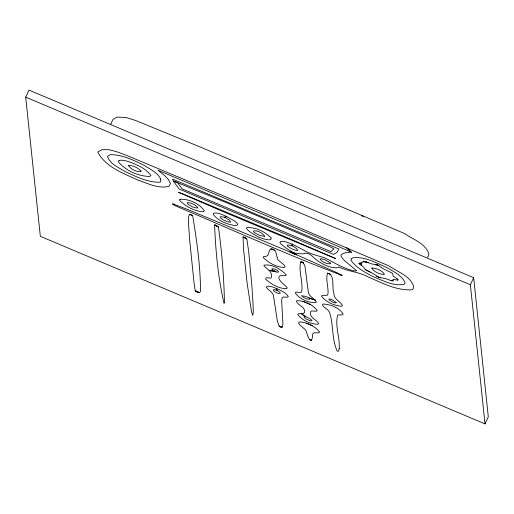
<?xml version="1.0" encoding="UTF-8"?>
<svg xmlns="http://www.w3.org/2000/svg" width="514" height="514" viewBox="0 0 514 514"><rect width="100%" height="100%" fill="white"/><g stroke="black" fill="none" stroke-linecap="round" stroke-linejoin="round"><path stroke-width="0.77" d="M216.735 225.64L214.614 225.093C215.604 251.179 218.174 277.791 224.001 303.292L224.451 302.669C223.976 277.399 221.913 252.117 218.431 227.092L215.494 224.888L214.614 225.093L218.431 227.092M291.817 245.557L292.048 244.034L284.435 241.445L280.451 241.496L279.957 242.904C284.216 247.118 289.414 250.678 294.811 253.184L302.74 253.903L304.384 253.633L304.468 253.209C310.726 252.451 314.17 259.075 319.014 261.774C324.739 265.256 331.575 268.642 338.418 267.569L338.745 266.972C348.004 271.437 358.631 271.874 367.696 276.68C381.748 282.867 396.403 290.731 412.202 289.787L413.243 288.688L413.635 286.266C410.069 275.819 397.624 271.951 389.233 266.034L278.864 219.086L126.701 155.44L116.652 151.701L108.846 149.683L101.894 149.677L97.769 152.06C105.505 167.037 123.109 173.115 137.514 179.932C147.46 183.254 158.286 189.036 168.958 186.331L170.468 183.575L168.354 179.373L164.608 175.557L157.997 170.262L310.591 234.32L351.48 252.226C347.92 252.361 343.603 252.323 340.968 255.072L340.923 255.908L342.016 257.675L344.515 260.656L356.504 270.608L356.157 270.962L353.561 270.794L350.252 269.901A23.316 5.802 25 0 1 334.453 262.93L324.514 257.732L313.887 254.636L307.982 252.38L292.048 244.034L292.762 245.955L296.366 248.403L297.869 250.421L295.794 250.318L291.779 248.86L287.647 246.264L287.159 245.287L288.026 244.96L292.762 245.955M225.678 217.66L225.909 216.176C222.029 214.711 217.91 212.173 213.625 213.233L213.085 214.197C218.296 221.264 228.01 224.824 236.562 225.678L237.828 224.245L234.654 221.02L225.909 216.176L224.734 217.261L220.936 216.664L220.069 216.992L220.557 217.968L222.382 219.349A7.19 1.786 25 0 0 228.711 222.022L230.78 222.125L229.283 220.101L224.734 217.261M276.281 289.999L276.776 288.592L272.484 286.934L268.668 286.131L267.145 286.375L266.323 287.108C268.565 290.693 273.808 292.305 273.711 297.355L277.367 321.102L279.038 325.966L281.505 327.437L282.584 326.653L282.893 323.473L281.672 300.87L282.122 297.779L283.587 297.015L287.345 297.246L288.303 296.572C285.925 292.357 280.837 290.718 276.776 288.592L277.226 290.397L280.021 292.505L280.239 293.365C277.721 294.014 275.17 292.1 273.377 290.506L273.3 289.825L274.964 289.716L277.226 290.397M25.7 97.159L28.99 90.098L473.664 277.676L488.3 416.841L485.01 423.902L40.336 236.324L25.7 97.159L470.374 284.737L485.01 423.902M110.594 124.561L112.951 119.492L117.083 117.108L126.001 117.443L136.12 120.668L199.901 146.882L404.422 233.465C412.813 239.383 425.258 243.25 428.824 253.698L428.432 256.12L427.391 257.218M327.546 273.12C325.407 279.809 328.716 287.185 327.951 294.143L326.93 295.409L322.406 295.274L321.462 296.07C325.902 302.161 334.787 306.016 342.099 306.241L342.228 304.982C339.574 300.78 333.502 299.142 333.894 293.102C331.504 287.712 335.462 274.868 327.546 273.12L330.508 274.367M470.374 284.737L473.664 277.676M311.182 340.3L312.268 338.366L312.634 334.511L313.277 333.278L314.375 332.744L318.764 332.86L319.579 332.005C314.953 325.927 306.986 322.4 299.463 321.905L298.531 322.818L299.489 324.61L305.727 330.059L307.957 336.548L309.563 339.619L311.182 340.3L309.563 339.619M189.685 214.505L188.908 215.674L188.42 218.36L188.522 223.031L189.582 239.241L194.125 283.638L195.256 290.744L196.798 291.933L199.58 292.646L200.492 291.522C200.518 266.175 196.772 240.636 192.634 215.591L190.848 214.531L189.685 214.505L192.634 215.591M300.748 261.928C298.184 271.508 303.459 282.154 301.589 291.926L300.105 292.537L296.07 292.106L295.274 293.076C299.893 299.077 308.027 302.791 315.596 302.688L316.399 301.795C314.093 297.882 308.188 296.501 308.201 291.13L304.892 265.834L302.997 262.455L300.748 261.928L303.716 263.181L301.377 261.774L302.997 262.455M366.675 262.063L363.154 261.62L362.736 262.564L358.701 263.367L363.732 267.145L365.274 269.567L373.029 273.493L378.433 277.162L385.539 278.62L391.559 280.772L393.608 279.436L397.669 280.111L398.279 279.789L393.114 275.954L392.754 273.801L392.034 273.03L383.078 268.674L377.79 264.941L372.162 264.029L363.739 261.054L363 261.363L368.422 262.763M270.936 248.93L269.754 249.971L267.871 255.31L265.931 256.454L263.753 256.576L263.155 256.981L263.354 257.642C268.918 263.033 276.564 267.402 284.46 267.396L285.148 266.567L284.081 264.999L277.862 259.756L275.53 251.025L272.619 249.02L270.936 248.93L274.521 250.022M342.08 275.433C285.739 254.147 230.375 228.929 174.715 205.568L172.46 203.73L187.34 209.352L295.569 254.314L337.435 272.895L342.099 275.632L341.444 275.51L341.103 274.714L339.311 274.804M301.165 313.643L298.595 313.675L297.645 314.433C302.168 320.434 310.507 324.083 317.993 324.283L318.539 323.357C316.226 319.239 308.22 317.26 310.835 311.278L311.953 310.944L316.367 311.266L317.189 310.495C312.743 304.429 304.301 300.664 296.841 300.677L296.398 301.339C298.081 305.766 305.676 306.729 304.526 312.512L302.984 313.752L301.165 313.643C304.217 316.74 308.901 317.222 311.908 320.254L311.837 320.839L310.289 320.807L305.836 318.847L304.115 317.196L304.057 316.592L305.881 316.823L301.692 313.746M172.64 204.186L174.58 204.315M243.816 237.147L243.032 237.044L243.527 249.046L247.099 283.008L251.532 311.747L252.689 315.397L253.293 312.525L253.055 304.179L251.847 285.36L248.699 251.731L246.842 238.959L245.152 237.59L243.816 237.147L246.547 238.605L243.032 237.044L246.842 238.959M275.221 271.36L269.066 270.345L264.967 266.882L263.952 265.757L264.016 265.166C272.279 263.913 280.426 269.073 286.131 274.688L286.189 275.253C284.133 276.455 281.659 274.829 279.577 276.05A30.615 7.614 25 0 0 282.681 283.484L287.075 287.384L286.825 288.624C279.211 288.945 271.186 284.139 265.622 279.218L265.892 278.1L266.503 277.778L270.788 278.119L271.244 277.624C272.06 274.996 271.007 272.189 269.066 270.345L277.766 272.279L278.504 271.977L278.459 271.533C276.911 269.625 274.135 268.674 271.726 268.732L272.761 269.972L275.902 271.688M279.757 326.698L282.135 327.277L279.038 325.966M375.451 264.729L378.754 265.545L376.871 264.749M391.559 280.772L393.377 280.92L393.159 280.059M309.479 298.416L315.32 300.105L305.271 296.327L301.474 295.73L304.262 297.799L306.961 298.93L309.19 299.334L309.672 298.994L309.055 298.081M177.561 182.444L173.436 181.204L172.576 179.11L338.912 249.007L336.843 252.56L333.425 254.359L179.155 189.011L173.436 181.204L177.587 182.688L182.097 188.869L330.952 251.661L334.01 248.904L329.23 246.27L225.607 202.33L177.587 182.688M370.183 272.137L365.274 269.567M376.524 276.166L380.431 277.811M214.614 225.093L217.987 226.558M296.668 254.97L289.922 252.008L295.569 254.314L290.834 252.123L294.811 253.184L295.01 253.845L291.04 251.629M302.971 301.416L310.392 304.661M306.158 323.107L312.229 325.786M199.58 292.646L195.256 290.744L198.661 292.485L195.551 291.097M363 216.221L361.952 215.237L362.987 216.304M351.48 252.226L346.77 247.806L350.375 251.526M360.719 262.943L361.631 265.487L361.239 263.007M359.19 263.072L359.421 264.055M397.54 278.903L397.669 280.111M160.734 179.161L160.709 181.352L160.027 182.219C147.402 182.528 135.535 176.424 124.369 171.181C118.278 167.153 109.867 164.017 107.497 156.436L110.266 154.637C122.383 154.598 133.698 160.297 144.363 165.476C150.216 169.357 157.625 172.486 160.734 179.161M271.077 238.04L271.051 239.036L270.216 239.685L268.565 239.871L263.174 238.792L258.613 237.063A19.905 4.947 25 0 1 247.844 230.092L246.527 228.653L246.463 228.004L247.183 227.503C255.766 227.336 265.275 231.602 271.077 238.04M330.341 263.007L330.303 263.836C326.538 263.958 322.22 262.185 320.023 259.114L320.755 258.728L324.43 259.39L330.341 263.007M140.945 170.931L140.9 171.721C136.255 172.004 131.224 169.318 128.423 165.688L128.641 165.315C133.107 165.534 137.797 167.712 140.945 170.931M351.165 258.992L351.062 260.489C356.498 267.897 365.12 272.401 373.1 276.648C382.84 280.535 393.416 286.394 404.165 284.358L405.167 282.848C402.115 275.639 394.219 272.041 387.909 268.135C376.961 263.316 365.48 256.377 353.086 257.72L351.165 258.992M339.208 348.498L338.707 351.101L337.165 351.146C331.652 338.964 333.644 324.662 329.448 312.043C327.855 308.94 323.923 308.059 322.394 304.905L323.075 304.031C330.444 304.32 339.06 307.629 343.172 313.977L342.363 314.87L337.737 314.96C334.665 325.465 340.03 337.467 339.208 348.498M371.93 267.942L371.84 268.327C374.346 272.124 379.486 274.168 383.952 274.515L384.421 274.097C381.799 270.236 376.46 268.263 371.93 267.942M118.895 160.741L118.509 162.006C125.904 170.738 138.15 176.199 149.645 176.488L150.968 175.621C145.783 168.181 136.621 164.57 128.371 161.544A17.977 4.472 25 0 0 118.895 160.741M179.971 199.265L179.572 200.37C185.798 206.544 194.453 211.28 203.306 211.807L204.36 210.824C199.477 203.428 188.722 198.828 179.971 199.265M197.704 207.515L197.254 208.138L192.891 207.065L189.203 205.047L187.507 203.602L187.282 202.657C191.163 202.612 195.179 204.572 197.704 207.515M264.466 236.408L259.853 235.393L255.792 233.484L253.852 232.206L253.376 231.306L253.967 230.825C257.983 230.49 261.87 232.791 264.402 235.765L264.466 236.408M336.188 302.669L334.929 302.907L333.329 302.425L329.628 300.285A5.172 1.285 25 0 1 329.48 298.872L332.686 299.958L336.188 302.669M183.691 194.241L178.602 192.326L223.384 211.755L335.674 258.587L290.892 239.196L183.691 194.241"/></g></svg>
